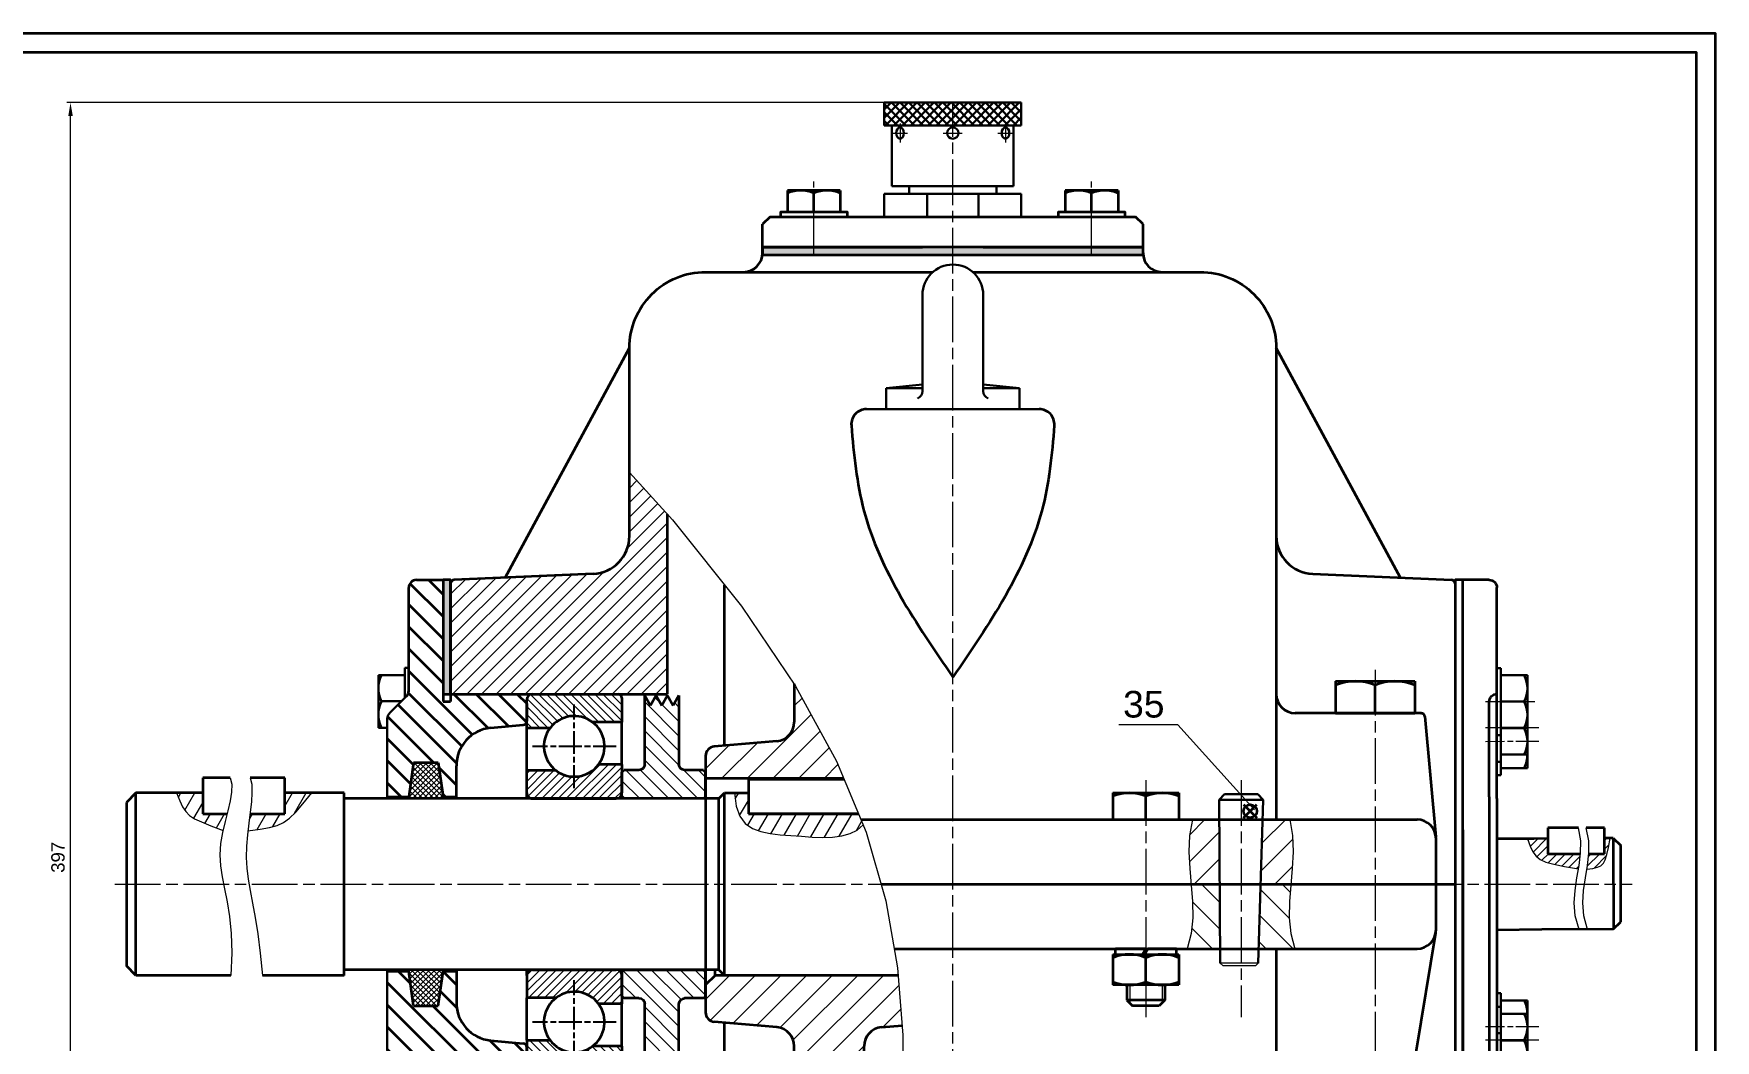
# Model space of a CAD drawing. Header units: millimetres. Extents: x 4028 to 8898, y 4975 to 5816.
# Drawn here: x 6043.8 to 6485.8, y 5551.2 to 5815.9 of the extents above; entities that cross this region are included whole.
import ezdxf

# ---------------------------------------------------------------- set-up
doc = ezdxf.new("R2010")
doc.units = ezdxf.units.MM
for name, pattern in [('ACAD_ISO04W100', [30, 24, -3, 0, -3]), ('AM_ISO08W050', [18, 12, -1.5, 3, -1.5]), ('AM_ISO08W050x2', [9, 6, -0.75, 1.5, -0.75]), ('CENTER', [50.8, 31.75, -6.35, 6.35, -6.35])]:
    doc.linetypes.add(name, pattern=pattern)
doc.layers.get('0').update_dxf_attribs({"lineweight": 35})
for name, color, linetype, lineweight in [('AM_0', 7, 'Continuous', 35), ('AM_0N', 7, 'Continuous', 35), ('AM_12', 7, 'Continuous', 35), ('AM_4', 3, 'Continuous', 13), ('AM_5', 3, 'Continuous', 13), ('AM_7', 4, 'AM_ISO08W050', 13), ('AM_7N', 4, 'AM_ISO08W050', 25), ('AM_8', 1, 'Continuous', 13), ('Dim', 2, 'Continuous', 9), ('dttam', 1, 'CENTER', 13), ('duong tam', 1, 'ACAD_ISO04W100', 13), ('net dam', 7, 'Continuous', 30)]:
    doc.layers.add(name, color=color, linetype=linetype, lineweight=lineweight)
doc.styles.get("Standard").update_dxf_attribs({"font": 'arial.ttf'})
doc.dimstyles.new('AM_ISO$0', dxfattribs={"dimtxt": 3.5, "dimasz": 3.5, "dimexe": 1, "dimexo": 1.25, "dimgap": 1.5, "dimtad": 1, "dimtoh": 1, "dimdsep": 46, "dimtxsty": 'Standard', "dimcen": 0, "dimclrd": 256, "dimclre": 256, "dimclrt": 2, "dimadec": 0, "dimazin": 2, "dimtp": 0.1, "dimtm": 0.1, "dimtfac": 0.71, "dimtmove": 1, "dimatfit": 3, "dimfxl": 1, "dimlwd": -1, "dimlwe": -1, "dimarcsym": 2})
pattern_1 = [(135, (8658.5537, 3942.3752), (-0.70710678, -0.70710678), []), (225, (8658.5537, 3942.3752), (0.70710678, -0.70710678), [])]
pattern_2 = [(45, (-2106.6298, -1590.2821), (-1.0606602, 1.0606602), [])]
pattern_3 = [(135, (-2106.6298, -1590.2821), (-1.0606602, -1.0606602), [])]
pattern_4 = [(135, (0, 0), (-1.9091883, -1.9091883), [])]
pattern_5 = [(330, (-152.7886, 4206.6538), (1.5875, 2.7496307), [])]

# ---------------------------------------------------------------- blocks, each defined once
blk = doc.blocks.new('chotdinhvi')
for p, q in [((1423.16, 2950.22), (1422.41, 2950.95)), ((1432.41, 2950.95), (1422.41, 2950.95)), ((1431.66, 2950.22), (1423.16, 2950.22)), ((1432.41, 2950.95), (1431.66, 2950.22))]:
    blk.add_line(p, q)
at = {"layer": 'net dam'}
for p, q in [((1422.08, 2993.93), (1423.52, 2995.4)), ((1422.41, 2950.95), (1422.08, 2993.93)), ((1422.08, 2993.93), (1433.72, 2993.93)), ((1432.26, 2995.4), (1423.52, 2995.4)), ((1423.52, 2995.4), (1432.26, 2995.4)), ((1433.72, 2993.93), (1432.26, 2995.4)), ((1432.41, 2950.95), (1433.72, 2993.93))]:
    blk.add_line(p, q, dxfattribs=at)
blk = doc.blocks.new('hinhchieucanhchotchiuluc')
for centre, start, end in [((2196.45, 3195.86), 90, 184.4889), ((2241.83, 3195.86), 355.5111, 90)]:
    blk.add_arc(centre, 4, start, end)
for points in [[(2192.47, 3195.55), (2193.07, 3187.92), (2195.55, 3163.78), (2209.54, 3143.37), (2219.14, 3129.36)], [(2245.81, 3195.55), (2245.22, 3187.92), (2242.73, 3163.78), (2228.74, 3143.37), (2219.14, 3129.36)]]:
    blk.add_open_spline(points, degree=3, knots=[4.271771, 4.271771, 4.271771, 4.271771, 26.971344, 76.601902, 76.601902, 76.601902, 76.601902])
at = {"layer": 'net dam'}
for p, q in [((2211.14, 3229.86), (2211.14, 3204.52)), ((2227.14, 3229.86), (2227.14, 3204.52)), ((2201.64, 3205.4), (2211.14, 3206.3)), ((2201.64, 3205.4), (2201.64, 3199.86)), ((2201.64, 3205.4), (2211.14, 3205.4)), ((2236.64, 3205.4), (2227.14, 3206.3)), ((2227.14, 3205.4), (2236.64, 3205.4)), ((2236.64, 3205.4), (2236.64, 3199.86)), ((2236.64, 3205.4), (2236.64, 3199.86)), ((2236.64, 3205.4), (2236.64, 3199.86)), ((2196.45, 3199.86), (2241.83, 3199.86))]:
    blk.add_line(p, q, dxfattribs=at)
for centre, radius, start, end in [((2219.14, 3229.86), 8, 0, 180), ((2209.14, 3204.52), 2, 292.0743, 0.7491), ((2229.14, 3204.52), 2, 179.2509, 247.9257)]:
    blk.add_arc(centre, radius, start, end, dxfattribs=at)
blk = doc.blocks.new('dffdf')
for p, q in [((-7.42, 6.93), (-7.42, -6.93)), ((-7.42, 6.93), (-1.82, 6.93)), ((-1.82, 0), (-6.74, 0)), ((-7.42, -6.93), (-1.82, -6.93))]:
    blk.add_line(p, q)
blk.add_lwpolyline([(-0.54, -8.8), (-0.54, 8.8), (-1.74, 8.8), (-1.74, -8.8)], close=True)
for centre in [(1.66, 3.46), (1.66, -3.46)]:
    blk.add_arc(centre, 9.09, 157.5879, 202.4121)
at = {"layer": 'AM_7'}
blk.add_line((9.82, 0), (-9.82, 0), dxfattribs=at)
blk = doc.blocks.new('sdfsdfs')
h = blk.add_hatch(color=1)
h.paths.add_polyline_path([(0, 7), (-50.02, 7), (-50.02, 5), (0, 5)])
h.paths.add_polyline_path([(49.98, 7), (0, 7), (0, 5), (49.98, 5)])
at = {"layer": 'net dam'}
h = blk.add_hatch(dxfattribs=at)
h.set_pattern_fill('ANSI37', color=1, scale=0.5, style=0)
h.set_pattern_definition([(45, (-18.0189, 0), (-1.12253, 1.12253), []), (135, (-18.0189, 0), (-1.12253, -1.12253), [])])
h.paths.add_polyline_path([(17.98, 39), (17.98, 45), (-0.02, 45), (-0.02, 39)])
h.paths.add_polyline_path([(-18.02, 45), (-18.02, 39), (-0.02, 39), (-0.02, 45)])
for p, q in [((-48.02, 15), (-50.02, 13)), ((-48.02, 15), (-6.24, 15)), ((-6.24, 15), (47.98, 15)), ((49.98, 13), (47.98, 15)), ((-50.02, 5), (-50.02, 13)), ((49.98, 5), (49.98, 13)), ((-50.02, 7), (-8, 7)), ((49.98, 7), (-50.02, 7)), ((-50.02, 7), (-50.02, 5)), ((-50.02, 5), (-8, 5)), ((-50.02, 5), (-50.02, 5)), ((-50.02, 5), (-8, 5)), ((-50.02, 5), (-8, 5)), ((-50.02, 5), (49.98, 5)), ((8, 7), (49.98, 7)), ((8, 5), (49.98, 5)), ((8, 5), (49.98, 5)), ((8, 5), (49.98, 5)), ((49.98, 5), (49.98, 7)), ((49.98, 5), (49.98, 5))]:
    blk.add_line(p, q)
for centre, start, end in [((-55.02, 5.45), 270, 0), ((54.98, 5.45), 180, 270)]:
    blk.add_arc(centre, 5, start, end)
at = {"layer": 'duong tam', "linetype": 'ACAD_ISO04W100'}
for p, q in [((-15.88, 37), (-11.88, 37)), ((-13.88, 39.5), (-13.88, 34.5)), ((-2.52, 37), (2.48, 37)), ((11.84, 37), (15.84, 37)), ((13.84, 39.5), (13.84, 34.5))]:
    blk.add_line(p, q, dxfattribs=at)
at = {"layer": 'net dam'}
for p, q in [((-18.02, 39), (-18.02, 45)), ((-18.02, 45), (17.98, 45)), ((-0.02, 45), (-11.42, 45)), ((17.98, 45), (17.98, 39)), ((-18.02, 39), (17.98, 39)), ((-16.02, 39), (-16.02, 23)), ((15.98, 39), (15.98, 23)), ((-16.02, 23), (15.98, 23)), ((-11.52, 23), (-11.52, 21)), ((11.48, 23), (11.48, 21)), ((-18.02, 15), (-18.02, 21)), ((17.98, 21), (-18.02, 21)), ((-6.77, 15), (-6.77, 21)), ((6.73, 15), (6.73, 21)), ((17.98, 21), (17.98, 15)), ((-6.24, 15), (-18.02, 15)), ((17.98, 15), (6.24, 15))]:
    blk.add_line(p, q, dxfattribs=at)
blk.add_circle((-0.02, 37), 1.5, dxfattribs=at)
for centre in [(-13.88, 37), (13.84, 37)]:
    blk.add_ellipse(centre, major_axis=(0, 1.5), ratio=0.666667, dxfattribs=at)
at = {"rotation": 270}
for p in [(-36.52, 14.46), (36.48, 14.46)]:
    blk.add_blockref('dffdf', p, dxfattribs=at)
blk = doc.blocks.new('olan31')
h = blk.add_hatch()
h.set_pattern_fill('ANSI31', color=1, scale=1.3, angle=180, style=0)
h.set_pattern_definition([(225, (8079.136, 7635.1395), (2.9185832, -2.9185832), [])])
h.paths.add_polyline_path([(2483.66, 2326.46), (2492.35, 2326.46), (2503.98, 2326.46), (2503.98, 2325.46), (2503.18, 2325.46), (2503.18, 2320.8), (2520.18, 2320.8), (2520.18, 2326.46), (2511.18, 2327.71), (2511.18, 2334.21), (2520.18, 2335.46), (2520.18, 2338.96), (2512.03, 2338.96, -0.385314), (2502.08, 2347.96), (2501.27, 2356.56, 0.385314), (2500.28, 2357.46), (2495.68, 2357.46), (2494.89, 2356.66), (2493.18, 2352.08), (2493.18, 2337.46), (2495.18, 2337.46), (2495.18, 2335.46), (2487, 2335.46)])
h.paths.add_polyline_path([(2463.18, 2328.46, 0.414214), (2465.18, 2326.46), (2483.66, 2326.46), (2487, 2335.46), (2463.18, 2335.46)])
h.paths.add_polyline_path([(2499.18, 2320.86, 0.061347), (2499.67, 2320.8), (2503.18, 2320.8), (2503.18, 2325.46), (2499.18, 2325.46)])
h.paths.add_polyline_path([(2495.18, 2325.46), (2503.18, 2325.46), (2503.98, 2325.46), (2503.98, 2326.46), (2495.18, 2326.46)], flags=17)
h.paths.add_polyline_path([(2498.25, 2321.39, 0.135907), (2499.18, 2320.86), (2499.18, 2325.46), (2495.18, 2325.46), (2495.18, 2324.46)], flags=17)
h.paths.add_polyline_path([(2494.18, 2325.46), (2495.18, 2325.46), (2495.18, 2326.46), (2492.35, 2326.46, -0.198912), (2493.77, 2325.87)], flags=17)
h.paths.add_polyline_path([(2495.18, 2324.46), (2495.18, 2325.46), (2494.18, 2325.46)], flags=17)
h.paths.add_polyline_path([(2566.18, 2320.8), (2586.7, 2320.8, 0.198912), (2588.11, 2321.39), (2592.6, 2325.87, -0.198912), (2594.01, 2326.46), (2621.18, 2326.46, 0.414214), (2623.18, 2328.46), (2623.18, 2335.46), (2591.18, 2335.46), (2591.18, 2337.46), (2593.18, 2337.46), (2593.18, 2354.96), (2590.68, 2357.46), (2586.09, 2357.46, 0.388616), (2585.09, 2356.55), (2584.28, 2347.96, -0.385314), (2574.33, 2338.96), (2566.18, 2338.96), (2566.18, 2335.46), (2575.18, 2334.21), (2575.18, 2327.71), (2566.18, 2326.46)])
for p, q in [((2493.18, 2354.96), (2495.68, 2357.46)), ((2495.68, 2357.46), (2500.28, 2357.46)), ((2502.08, 2347.96), (2501.27, 2356.56)), ((2584.28, 2347.96), (2585.09, 2356.56)), ((2590.68, 2357.46), (2586.09, 2357.46)), ((2593.18, 2354.96), (2590.68, 2357.46)), ((2493.18, 2337.46), (2493.18, 2354.96)), ((2593.18, 2337.46), (2593.18, 2354.96)), ((2520.68, 2338.96), (2512.03, 2338.96)), ((2565.68, 2338.96), (2574.33, 2338.96)), ((2463.18, 2328.46), (2463.18, 2335.46)), ((2463.18, 2335.46), (2495.18, 2335.46)), ((2493.18, 2337.46), (2495.18, 2337.46)), ((2495.18, 2335.46), (2495.18, 2337.46)), ((2511.18, 2334.21), (2520.18, 2335.46)), ((2511.18, 2327.71), (2511.18, 2334.21)), ((2520.18, 2335.46), (2520.68, 2335.46)), ((2566.18, 2335.46), (2565.68, 2335.46)), ((2575.18, 2334.21), (2566.18, 2335.46)), ((2575.18, 2327.71), (2575.18, 2334.21)), ((2593.18, 2337.46), (2591.18, 2337.46)), ((2591.18, 2335.46), (2591.18, 2337.46)), ((2623.18, 2335.46), (2591.18, 2335.46)), ((2623.18, 2328.46), (2623.18, 2335.46)), ((2492.35, 2326.46), (2465.18, 2326.46)), ((2511.18, 2327.71), (2520.18, 2326.46)), ((2520.18, 2326.46), (2520.68, 2326.46)), ((2566.18, 2326.46), (2565.68, 2326.46)), ((2575.18, 2327.71), (2566.18, 2326.46)), ((2594.01, 2326.46), (2621.18, 2326.46))]:
    blk.add_line(p, q)
for centre, radius, start, end in [((2500.28, 2356.46), 1, 5.7106, 90), ((2586.09, 2356.46), 1, 90, 174.2894), ((2512.03, 2348.96), 10, 185.7106, 270), ((2574.33, 2348.96), 10, 270, 354.2894), ((2465.18, 2328.46), 2, 180, 270), ((2492.35, 2324.46), 2, 45, 90), ((2594.01, 2324.46), 2, 90, 135), ((2621.18, 2328.46), 2, 270, 0)]:
    blk.add_arc(centre, radius, start, end)
at = {"layer": 'net dam'}
for p, q in [((2520.18, 2335.46), (2520.18, 2338.96)), ((2566.18, 2335.46), (2566.18, 2338.96)), ((2493.77, 2325.87), (2498.25, 2321.39)), ((2520.18, 2320.8), (2520.18, 2326.46)), ((2566.18, 2320.8), (2566.18, 2326.46)), ((2592.6, 2325.87), (2588.11, 2321.39)), ((2499.67, 2320.8), (2520.68, 2320.8)), ((2586.7, 2320.8), (2565.68, 2320.8))]:
    blk.add_line(p, q, dxfattribs=at)
for centre, start, end in [((2499.67, 2322.8), 225, 270), ((2586.7, 2322.8), 270, 315)]:
    blk.add_arc(centre, 2, start, end, dxfattribs=at)
blk = doc.blocks.new('olan3')
at = {"layer": 'AM_8'}
h = blk.add_hatch(dxfattribs=at)
h.set_pattern_fill('_U', color=256, scale=1.5, angle=45, style=0, pattern_type=0)
h.set_pattern_definition(pattern_2)
edge = h.paths.add_edge_path()
edge.add_arc((-12.75, 11.5), 1, 90, 180)
edge.add_line((-13.75, 11.5), (-13.75, -11))
edge.add_arc((-12.25, -11), 1.5, 180, 270)
edge.add_line((-12.25, -12.5), (-4.785, -12.5))
edge.add_line((-4.785, -12.5), (-4.785, -6.38))
edge.add_arc((0, 0), 7.975, 143.1301, 233.1301, ccw=False)
edge.add_line((-6.38, 4.785), (-6.38, 12.5))
edge.add_line((-6.38, 12.5), (-12.75, 12.5))
h = blk.add_hatch(dxfattribs=at)
h.set_pattern_fill('_U', color=256, scale=1.5, angle=135, style=0, pattern_type=0)
h.set_pattern_definition(pattern_3)
edge = h.paths.add_edge_path()
edge.add_line((12.25, 12.5), (4.785, 12.5))
edge.add_line((4.785, 12.5), (4.785, 6.38))
edge.add_arc((0, 0), 7.975, -36.8699, 53.1301, ccw=False)
edge.add_line((6.38, -4.785), (6.38, -12.5))
edge.add_line((6.38, -12.5), (12.25, -12.5))
edge.add_arc((12.25, -11), 1.5, 270, 360)
edge.add_line((13.75, -11), (13.75, 11))
edge.add_arc((12.25, 11), 1.5, 0, 90)
h = blk.add_hatch(dxfattribs=at)
h.set_pattern_fill('_U', color=256, scale=1.5, angle=135, style=0, pattern_type=0)
h.set_pattern_definition(pattern_3)
edge = h.paths.add_edge_path()
edge.add_line((60.25, -12.5), (66.12, -12.5))
edge.add_line((66.12, -12.5), (66.12, -4.785))
edge.add_arc((72.5, 0), 7.975, 126.8699, 216.8699, ccw=False)
edge.add_line((67.715, 6.38), (67.715, 12.5))
edge.add_line((67.715, 12.5), (60.25, 12.5))
edge.add_arc((60.25, 11), 1.5, 90, 180)
edge.add_line((58.75, 11), (58.75, -11))
edge.add_arc((60.25, -11), 1.5, 180, 270)
h = blk.add_hatch(dxfattribs=at)
h.set_pattern_fill('_U', color=256, scale=1.5, angle=45, style=0, pattern_type=0)
h.set_pattern_definition(pattern_2)
edge = h.paths.add_edge_path()
edge.add_line((77.285, -6.38), (77.285, -12.5))
edge.add_line((77.285, -12.5), (84.75, -12.5))
edge.add_arc((84.75, -11), 1.5, 270, 360)
edge.add_line((86.25, -11), (86.25, 11.5))
edge.add_arc((85.25, 11.5), 1, 0, 90)
edge.add_line((85.25, 12.5), (78.88, 12.5))
edge.add_line((78.88, 12.5), (78.88, 4.785))
edge.add_arc((72.5, 0), 7.975, -53.1301, 36.8699, ccw=False)
at = {"layer": 'AM_0N'}
for p, q in [((-13.75, -11), (-13.75, 11.5)), ((-12.75, 12.5), (-6.38, 12.5)), ((4.785, 12.5), (-6.38, 12.5)), ((-6.38, 12.5), (-6.38, 4.785)), ((4.785, 12.5), (12.25, 12.5)), ((4.785, 12.5), (4.785, 6.38)), ((13.75, 12.5), (12.25, 12.5)), ((13.75, -11), (13.75, 11)), ((60.25, 12.5), (58.75, 12.5)), ((58.75, -11), (58.75, 11)), ((60.25, 12.5), (67.715, 12.5)), ((78.88, 12.5), (67.715, 12.5)), ((67.715, 12.5), (67.715, 6.38)), ((78.88, 12.5), (85.25, 12.5)), ((78.88, 12.5), (78.88, 4.785)), ((86.25, 11.5), (86.25, -11)), ((-4.785, -6.38), (-4.785, -12.5)), ((6.38, -4.785), (6.38, -12.5)), ((66.12, -4.785), (66.12, -12.5)), ((77.285, -12.5), (77.285, -6.38)), ((-4.785, -12.5), (-12.25, -12.5)), ((6.38, -12.5), (-4.785, -12.5)), ((12.25, -12.5), (6.38, -12.5)), ((13.75, -12.5), (12.25, -12.5)), ((60.25, -12.5), (58.75, -12.5)), ((60.25, -12.5), (66.12, -12.5)), ((77.285, -12.5), (66.12, -12.5)), ((77.285, -12.5), (84.75, -12.5))]:
    blk.add_line(p, q, dxfattribs=at)
for centre, radius, start, end in [((-12.75, 11.5), 1, 90, 180), ((12.25, 11), 1.5, 0, 90), ((60.25, 11), 1.5, 90, 180), ((85.25, 11.5), 1, 0, 90), ((0, 0), 7.975, 143.1301, 233.1301), ((0, 0), 7.975, 53.1301, 143.1301), ((0, 0), 7.975, 323.1301, 53.1301), ((72.5, 0), 7.975, 126.8699, 216.8699), ((72.5, 0), 7.975, 36.8699, 126.8699), ((72.5, 0), 7.975, 306.8699, 36.8699), ((0, 0), 7.975, 233.1301, 323.1301), ((72.5, 0), 7.975, 216.8699, 306.8699), ((-12.25, -11), 1.5, 180, 270), ((12.25, -11), 1.5, 270, 0), ((60.25, -11), 1.5, 180, 270), ((84.75, -11), 1.5, 270, 0)]:
    blk.add_arc(centre, radius, start, end, dxfattribs=at)
at = {"layer": 'AM_7N', "linetype": 'AM_ISO08W050x2'}
for p, q in [((0, 10.975), (0, -10.975)), ((72.5, 10.975), (72.5, -10.975)), ((10.975, 0), (-10.975, 0)), ((83.475, 0), (61.525, 0))]:
    blk.add_line(p, q, dxfattribs=at)
blk = doc.blocks.new('bac123453et')
at = {"layer": 'AM_8'}
h = blk.add_hatch(dxfattribs=at)
h.set_pattern_fill('_U', color=256, scale=2.7, angle=135, style=0, pattern_type=0)
h.set_pattern_definition(pattern_4)
edge = h.paths.add_edge_path()
edge.add_line((1192.44, 2554.36), (1192, 2553.86))
edge.add_line((1192, 2553.86), (1188.59, 2553.85))
edge.add_line((1188.59, 2553.85), (1185.43, 2553.85))
edge.add_line((1185.43, 2553.85), (1184.94, 2554.35))
edge.add_line((1184.94, 2554.35), (1184.94, 2559.35))
edge.add_arc((1183.44, 2559.35), 1.5, 0, 90)
edge.add_line((1183.44, 2560.85), (1165.34, 2560.85))
edge.add_line((1165.34, 2560.85), (1167.94, 2562.35))
edge.add_line((1167.94, 2562.35), (1165.34, 2563.85))
edge.add_line((1165.34, 2563.85), (1167.94, 2565.35))
edge.add_line((1167.94, 2565.35), (1165.34, 2566.85))
edge.add_line((1165.34, 2566.85), (1167.94, 2568.35))
edge.add_line((1167.94, 2568.35), (1165.34, 2569.85))
edge.add_line((1165.34, 2569.85), (1183.44, 2569.85))
edge.add_arc((1183.44, 2571.35), 1.5, 270, 360)
edge.add_line((1184.94, 2571.35), (1184.94, 2575.35))
edge.add_line((1184.94, 2575.35), (1185.44, 2575.85))
edge.add_line((1185.44, 2575.85), (1188.64, 2575.85))
edge.add_line((1188.64, 2575.85), (1192.44, 2575.85))
edge.add_line((1192.44, 2575.85), (1192.44, 2554.36))
h = blk.add_hatch(dxfattribs=at)
h.set_pattern_fill('_U', color=256, scale=2.7, angle=135, style=0, pattern_type=0)
h.set_pattern_definition(pattern_4)
edge = h.paths.add_edge_path()
edge.add_line((1264.54, 2569.85), (1261.94, 2568.35))
edge.add_line((1261.94, 2568.35), (1264.54, 2566.85))
edge.add_line((1264.54, 2566.85), (1261.94, 2565.35))
edge.add_line((1261.94, 2565.35), (1264.54, 2563.85))
edge.add_line((1264.54, 2563.85), (1261.94, 2562.35))
edge.add_line((1261.94, 2562.35), (1264.54, 2560.85))
edge.add_line((1264.54, 2560.85), (1246.47, 2560.85))
edge.add_arc((1246.5, 2559.29), 1.56, 90.8951, 177.8385)
edge.add_line((1244.94, 2559.35), (1244.94, 2554.35))
edge.add_line((1244.94, 2554.35), (1244.51, 2553.85))
edge.add_line((1244.51, 2553.85), (1240.73, 2553.85))
edge.add_line((1240.73, 2553.85), (1238, 2553.85))
edge.add_line((1238, 2553.85), (1237.44, 2554.35))
edge.add_line((1237.44, 2554.35), (1237.44, 2575.35))
edge.add_line((1237.44, 2575.35), (1237.88, 2575.85))
edge.add_line((1237.88, 2575.85), (1241.15, 2575.85))
edge.add_line((1241.15, 2575.85), (1244.42, 2575.85))
edge.add_line((1244.42, 2575.85), (1244.92, 2575.35))
edge.add_line((1244.92, 2575.35), (1244.92, 2571.35))
edge.add_arc((1246.42, 2571.35), 1.5, 180, 270)
edge.add_line((1246.42, 2569.85), (1264.54, 2569.85))
for p, q in [((1185.44, 2575.85), (1184.94, 2575.35)), ((1184.94, 2571.35), (1184.94, 2575.35)), ((1191.85, 2575.86), (1185.44, 2575.85)), ((1191.85, 2575.86), (1192.35, 2575.36)), ((1192.44, 2574.84), (1192.44, 2575.36)), ((1192.44, 2554.36), (1192.44, 2574.84)), ((1237.88, 2575.85), (1237.44, 2575.35)), ((1237.44, 2575.35), (1237.88, 2575.85)), ((1237.44, 2554.35), (1237.44, 2575.35)), ((1237.44, 2575.35), (1237.44, 2554.35)), ((1244.42, 2575.85), (1237.88, 2575.85)), ((1237.88, 2575.85), (1244.42, 2575.85)), ((1244.42, 2575.85), (1244.92, 2575.35)), ((1244.42, 2575.85), (1244.92, 2575.35)), ((1244.92, 2571.35), (1244.92, 2575.35)), ((1183.44, 2569.85), (1165.34, 2569.85)), ((1165.34, 2569.85), (1167.94, 2568.35)), ((1165.34, 2566.85), (1167.94, 2568.35)), ((1264.54, 2569.85), (1246.42, 2569.85)), ((1264.54, 2569.85), (1261.94, 2568.35)), ((1264.54, 2566.85), (1261.94, 2568.35)), ((1165.34, 2566.85), (1167.94, 2565.35)), ((1165.34, 2563.85), (1167.94, 2565.35)), ((1165.34, 2563.85), (1167.94, 2562.35)), ((1264.54, 2566.85), (1261.94, 2565.35)), ((1264.54, 2563.85), (1261.94, 2565.35)), ((1264.54, 2563.85), (1261.94, 2562.35)), ((1165.34, 2560.85), (1167.94, 2562.35)), ((1165.34, 2560.85), (1183.44, 2560.85)), ((1184.94, 2554.35), (1184.94, 2559.35)), ((1244.94, 2554.35), (1244.94, 2559.35)), ((1264.54, 2560.85), (1246.47, 2560.85)), ((1264.54, 2560.85), (1261.94, 2562.35)), ((1184.94, 2554.35), (1185.44, 2553.85)), ((1192, 2553.86), (1185.44, 2553.85)), ((1192.44, 2554.36), (1192, 2553.86)), ((1238, 2553.85), (1237.44, 2554.35)), ((1244.51, 2553.85), (1238, 2553.85)), ((1244.94, 2554.35), (1244.51, 2553.85))]:
    blk.add_line(p, q)
for centre, radius, start, end in [((1183.44, 2571.35), 1.5, 270, 0), ((1246.42, 2571.35), 1.5, 180, 270), ((1183.44, 2559.35), 1.5, 0, 90), ((1246.5, 2559.29), 1.56, 90.8951, 177.8385)]:
    blk.add_arc(centre, radius, start, end)
blk = doc.blocks.new('truc3333')
at = {"layer": 'AM_4'}
h = blk.add_hatch(dxfattribs=at)
h.set_pattern_fill('ANSI31', color=1, angle=-75)
h.set_pattern_definition(pattern_5)
h.paths.add_polyline_path([(2775.9, 2004.44), (2775.9, 2011.33), (2773.84, 2010.49), (2772.24, 2009.75), (2771, 2008.94), (2770, 2007.95), (2769.12, 2006.61), (2768.25, 2004.79), (2767.26, 2002.34), (2766.05, 1999.13), (2768.4, 1998.58), (2770.4, 1998.08), (2770.4, 2004.44)])
h.paths.add_polyline_path([(2775.9, 1975.75), (2775.9, 1982.92), (2770.4, 1982.92), (2770.4, 1992.04), (2767.91, 1992.35), (2765.91, 1992.58), (2766.35, 1989.37), (2766.79, 1986.88), (2767.35, 1984.9), (2768.13, 1983.23), (2769.26, 1981.68), (2770.85, 1980.04), (2773.02, 1978.13)])
h = blk.add_hatch(dxfattribs=at)
h.set_pattern_fill('ANSI31', color=1, angle=-75)
h.set_pattern_definition(pattern_5)
h.paths.add_polyline_path([(2767.47, 1830.92), (2770.4, 1832.13), (2770.4, 1861.06), (2775.9, 1861.06), (2775.9, 1864.66), (2772.43, 1864.26), (2769.8, 1863.3), (2767.89, 1861.86), (2766.57, 1859.99), (2765.71, 1857.79), (2765.2, 1855.32), (2764.89, 1852.66), (2764.69, 1849.89), (2764.48, 1847.08), (2764.3, 1844.28), (2764.21, 1841.55), (2764.29, 1838.94), (2764.59, 1836.53), (2765.18, 1834.34), (2766.12, 1832.46)])
for p, q in [((2727.9, 2022.04), (2730.4, 2024.54)), ((2773.4, 2024.54), (2730.4, 2024.54)), ((2775.9, 2022.04), (2773.4, 2024.54)), ((2727.9, 1997.11), (2727.9, 2022.04)), ((2727.9, 2022.04), (2775.9, 2022.04)), ((2775.9, 2004.44), (2775.9, 2022.04)), ((2779.9, 2004.44), (2770.4, 2004.44)), ((2770.4, 2004.44), (2770.4, 1998.08)), ((2779.9, 2004.44), (2775.9, 2004.44)), ((2779.9, 1997.27), (2779.9, 2004.44)), ((2770.4, 1992.04), (2770.4, 1982.92)), ((2779.9, 1982.92), (2779.9, 1991.97)), ((2727.9, 1967.31), (2727.9, 1988.77)), ((2770.4, 1982.92), (2779.9, 1982.92)), ((2775.9, 1967.31), (2775.9, 1982.92)), ((2727.9, 1967.31), (2775.9, 1967.31)), ((2729.4, 1967.31), (2774.4, 1967.31)), ((2729.4, 1868.81), (2727.9, 1867.31)), ((2727.9, 1867.31), (2775.9, 1867.31)), ((2727.9, 1821.68), (2727.9, 1867.31)), ((2729.4, 1868.81), (2774.4, 1868.81)), ((2774.4, 1868.81), (2775.9, 1867.31)), ((2775.9, 1867.31), (2775.9, 1861.06)), ((2775.9, 1861.06), (2770.4, 1861.06)), ((2770.4, 1861.06), (2770.4, 1832.13))]:
    blk.add_line(p, q)
at = {"layer": 'AM_0'}
for p, q in [((2729.4, 1868.81), (2729.4, 1967.31)), ((2774.4, 1868.81), (2774.4, 1967.31))]:
    blk.add_line(p, q, dxfattribs=at)
at = {"layer": 'AM_4'}
for points in [[(2775.9, 2011.33), (2773.84, 2010.49), (2772.24, 2009.75), (2771, 2008.94), (2770, 2007.95), (2769.12, 2006.61), (2768.25, 2004.79), (2767.26, 2002.34), (2766.05, 1999.12)], [(2779.9, 1997.27), (2778.19, 1996.83), (2776.13, 1996.87), (2773.77, 1997.27), (2771.18, 1997.88), (2768.4, 1998.58), (2765.52, 1999.25), (2762.58, 1999.77), (2759.65, 1999.99), (2756.75, 1999.83), (2753.81, 1999.38), (2750.68, 1998.75), (2747.24, 1998.06), (2743.37, 1997.43), (2738.94, 1996.98), (2733.82, 1996.84), (2727.9, 1997.11)], [(2779.9, 1991.97), (2778.16, 1991.6), (2776.02, 1991.54), (2773.55, 1991.69), (2770.82, 1991.99), (2767.91, 1992.35), (2764.91, 1992.69), (2761.89, 1992.95), (2758.93, 1993.02), (2756.07, 1992.87), (2753.2, 1992.52), (2750.19, 1992.01), (2746.88, 1991.39), (2743.14, 1990.71), (2738.83, 1990.01), (2733.79, 1989.35), (2727.9, 1988.77)], [(2765.91, 1992.58), (2766.35, 1989.37), (2766.79, 1986.88), (2767.35, 1984.9), (2768.13, 1983.23), (2769.26, 1981.68), (2770.85, 1980.04), (2773.02, 1978.13), (2775.9, 1975.75)], [(2775.9, 1864.66), (2772.43, 1864.26), (2769.8, 1863.3), (2767.89, 1861.86), (2766.57, 1859.99), (2765.71, 1857.79), (2765.2, 1855.32), (2764.89, 1852.66), (2764.69, 1849.89), (2764.48, 1847.08), (2764.3, 1844.28), (2764.21, 1841.55), (2764.29, 1838.94), (2764.59, 1836.53), (2765.18, 1834.34), (2766.12, 1832.46), (2767.47, 1830.92)]]:
    blk.add_lwpolyline(points, dxfattribs=at)
blk = doc.blocks.new('capnhanh123')
at = {"lineweight": 13}
h = blk.add_hatch(dxfattribs=at)
h.set_pattern_fill('ANSI31', color=1, scale=1.5, angle=90)
h.set_pattern_definition([(135, (-3942.375, 8658.554), (-3.367596, -3.367596), [])])
h.paths.add_polyline_path([(1612.22, 2391.89), (1612.7, 2386.45), (1625.87, 2387.5), (1625.87, 2435.62), (1623.37, 2438.12), (1613.87, 2438.12), (1612.22, 2419.35, -0.388879), (1607.24, 2414.79), (1581.52, 2414.79), (1581.52, 2396.46), (1607.24, 2396.46, -0.388879)])
edge = h.paths.add_edge_path()
edge.add_arc((1683.58, 2435.62), 2.5, 5, 90)
edge.add_line((1683.58, 2438.12), (1679.38, 2438.12))
edge.add_line((1679.38, 2438.12), (1679.37, 2438.12))
edge.add_line((1679.37, 2438.12), (1677.67, 2438.12))
edge.add_line((1677.67, 2438.12), (1677.67, 2401.8))
edge.add_line((1677.67, 2401.8), (1682.23, 2403.7))
edge.add_line((1682.23, 2403.7), (1701.93, 2414.46))
edge.add_line((1701.93, 2414.46), (1702.41, 2414.79))
edge.add_line((1702.41, 2414.79), (1692.49, 2414.79))
edge.add_arc((1692.49, 2419.79), 5, -175, -90, ccw=False)
edge.add_line((1687.51, 2419.35), (1686.07, 2435.84))
for p, q in [((1612.22, 2419.35), (1613.67, 2435.84)), ((1683.58, 2438.12), (1616.16, 2438.12)), ((1625.87, 2435.62), (1623.37, 2438.12)), ((1625.87, 2435.62), (1627.37, 2435.62)), ((1625.87, 2387.5), (1625.87, 2435.62)), ((1677.67, 2401.8), (1677.67, 2438.12)), ((1687.51, 2419.35), (1686.07, 2435.84)), ((1513.87, 2430.12), (1563.09, 2430.12)), ((1668.37, 2397.94), (1668.37, 2426.87)), ((1677.37, 2426.87), (1668.37, 2426.87)), ((1677.37, 2401.68), (1677.37, 2426.87)), ((1563.43, 2414.79), (1607.24, 2414.79)), ((1581.52, 2396.46), (1581.52, 2414.79)), ((1702.52, 2414.79), (1692.49, 2414.79)), ((1564.15, 2396.46), (1607.24, 2396.46)), ((1612.22, 2391.89), (1612.7, 2386.45))]:
    blk.add_line(p, q)
for points in [[(1513.87, 2399.65), (1513.87, 2430.12), (1516.87, 2433.12), (1613.43, 2433.12)], [(1686.3, 2433.12), (1728.54, 2433.12)]]:
    blk.add_lwpolyline(points)
for centre, radius, start, end in [((1616.16, 2435.62), 2.5, 90, 175), ((1683.58, 2435.62), 2.5, 5, 90), ((1607.24, 2419.79), 5, 270, 355), ((1692.49, 2419.79), 5, 185, 270), ((1607.24, 2391.46), 5, 5, 90)]:
    blk.add_arc(centre, radius, start, end)
at = {"layer": 'AM_4'}
for p, q in [((1544.76, 2430.12), (1539.25, 2392.73)), ((1546.28, 2430.12), (1540.74, 2392.45)), ((1547.98, 2430.12), (1542.3, 2392.15))]:
    blk.add_line(p, q, dxfattribs=at)
blk.add_lwpolyline([(1563.38, 2388.59), (1563.92, 2391.5), (1564.28, 2399.12), (1564.01, 2406.92), (1563.45, 2414.56), (1562.94, 2421.69), (1562.83, 2427.99), (1563.45, 2433.12)], dxfattribs=at)
at = {"layer": 'AM_7'}
for p, q in [((1516.87, 2398.65), (1516.87, 2433.12)), ((1571.52, 2396.46), (1571.52, 2414.79))]:
    blk.add_line(p, q, dxfattribs=at)
blk = doc.blocks.new('olan312')
for p, q in [((2463.18, 2328.46), (2463.18, 2335.46)), ((2463.18, 2335.46), (2623.18, 2335.46)), ((2623.18, 2328.46), (2623.18, 2335.46)), ((2520.68, 2326.46), (2465.18, 2326.46)), ((2520.18, 2328.46), (2495.18, 2328.46)), ((2520.18, 2328.46), (2591.18, 2328.46)), ((2520.68, 2326.46), (2621.18, 2326.46))]:
    blk.add_line(p, q)
blk.add_lwpolyline([(2623.18, 2337.46), (2623.18, 2335.46), (2463.18, 2335.45), (2463.18, 2337.45)], close=True)
for centre, start, end in [((2465.18, 2328.46), 180, 270), ((2495.18, 2326.46), 90, 180), ((2591.18, 2326.46), 0, 90), ((2621.18, 2328.46), 270, 0)]:
    blk.add_arc(centre, 2, start, end)
blk = doc.blocks.new('truc1122141')
at = {"layer": 'AM_4'}
h = blk.add_hatch(dxfattribs=at)
h.set_pattern_fill('ANSI31', color=1, scale=0.5, angle=-90)
h.set_pattern_definition([(315, (-650.388, 4772.4662), (1.122532, 1.122532), [])])
h.paths.add_polyline_path([(2262.29, 2208.13), (2262.29, 2216.7), (2266.29, 2216.7), (2266.26, 2220.44), (2266.26, 2222.1), (2264.28, 2221.35), (2262.77, 2220.64), (2261.64, 2219.83), (2260.78, 2218.75), (2260.12, 2217.26), (2259.54, 2215.18), (2258.98, 2212.37), (2258.31, 2208.67), (2259.18, 2208.52)])
h.paths.add_polyline_path([(2262.08, 2201.23), (2263.95, 2200.83), (2266.42, 2200.37), (2266.41, 2201.88), (2262.29, 2201.88), (2262.29, 2205.98), (2259.18, 2206.33), (2258.2, 2206.5), (2258.46, 2204.92), (2258.74, 2203.71), (2259.15, 2202.81), (2259.78, 2202.15), (2260.72, 2201.64)])
for p, q in [((2266.29, 2216.7), (2262.29, 2216.7)), ((2262.29, 2216.7), (2262.29, 2208.13)), ((2269.09, 2216.73), (2266.29, 2216.7)), ((2269.09, 2208.67), (2269.09, 2216.73)), ((2262.29, 2205.98), (2262.29, 2201.88)), ((2269.09, 2201.88), (2269.09, 2206.63)), ((2262.29, 2201.88), (2269.09, 2201.88)), ((2242.43, 2199.58), (2244.43, 2197.58)), ((2266.43, 2199.58), (2242.43, 2199.52)), ((2244.43, 2197.58), (2264.43, 2197.58)), ((2266.43, 2199.58), (2264.43, 2197.58))]:
    blk.add_line(p, q)
at = {"layer": 'AM_0'}
for p, q in [((2242.38, 2218.3), (2242.24, 2230.12)), ((2266.26, 2220.44), (2266.24, 2230.12)), ((2266.29, 2216.7), (2266.26, 2220.44)), ((2242.43, 2199.58), (2242.38, 2218.3)), ((2266.43, 2199.58), (2266.41, 2201.88))]:
    blk.add_line(p, q, dxfattribs=at)
at = {"layer": 'AM_4'}
for points in [[(2266.26, 2222.1), (2264.28, 2221.35), (2262.77, 2220.64), (2261.64, 2219.83), (2260.78, 2218.75), (2260.12, 2217.26), (2259.54, 2215.18), (2258.98, 2212.37), (2258.31, 2208.67)], [(2242.41, 2208.54), (2245.94, 2209.54), (2249.35, 2209.81), (2252.67, 2209.59), (2255.94, 2209.08), (2259.18, 2208.52), (2262.43, 2208.11), (2265.72, 2208.08), (2269.09, 2208.65)], [(2242.41, 2206.3), (2245.94, 2207.3), (2249.35, 2207.58), (2252.67, 2207.36), (2255.94, 2206.87), (2259.18, 2206.33), (2262.43, 2205.96), (2265.72, 2205.99), (2269.09, 2206.63)], [(2258.2, 2206.5), (2258.46, 2204.92), (2258.74, 2203.71), (2259.15, 2202.81), (2259.78, 2202.15), (2260.72, 2201.64), (2262.08, 2201.23), (2263.95, 2200.83), (2266.42, 2200.37)]]:
    blk.add_lwpolyline(points, dxfattribs=at)
blk = doc.blocks.new('égfsgsfgsd')
for p, q in [((2441.43, 2928.68), (2458.75, 2928.68)), ((2441.43, 2928.68), (2441.43, 2921.68)), ((2450.09, 2921.68), (2450.09, 2927.83)), ((2458.75, 2928.68), (2458.75, 2921.68)), ((2441.43, 2921.68), (2458.75, 2921.68)), ((2442.09, 2886.18), (2442.09, 2887.68)), ((2450.09, 2887.68), (2442.09, 2887.68)), ((2449.19, 2886.18), (2450.09, 2887.68)), ((2449.69, 2886.18), (2450.58, 2887.68)), ((2458.09, 2887.68), (2450.58, 2887.68)), ((2458.09, 2886.18), (2458.09, 2887.68)), ((2441.43, 2886.18), (2441.43, 2878.18)), ((2441.43, 2886.18), (2458.75, 2886.18)), ((2442.09, 2886.18), (2449.19, 2886.18)), ((2449.69, 2886.18), (2458.09, 2886.18)), ((2450.09, 2879.04), (2450.09, 2885.35)), ((2458.75, 2886.18), (2458.75, 2878.18)), ((2458.75, 2878.18), (2441.43, 2878.18)), ((2445.09, 2878.18), (2445.09, 2874.18)), ((2455.09, 2878.18), (2455.09, 2874.18)), ((2455.09, 2874.18), (2445.09, 2874.18)), ((2445.09, 2874.18), (2446.59, 2872.68)), ((2455.09, 2874.18), (2453.59, 2872.68)), ((2453.59, 2872.68), (2446.59, 2872.68))]:
    blk.add_line(p, q)
for centre, start, end in [((2445.76, 2917.33), 67.5879, 112.4121), ((2454.42, 2917.33), 67.5879, 112.4121), ((2445.76, 2874.85), 67.5879, 112.4121), ((2454.42, 2874.85), 67.5879, 112.4121), ((2445.76, 2889.54), 247.5879, 292.4121), ((2454.42, 2889.54), 247.5879, 292.4121)]:
    blk.add_arc(centre, 11.36, start, end)
at = {"layer": 'dttam'}
for p, q in [((2445.84, 2878.18), (2445.84, 2873.43)), ((2454.34, 2878.18), (2454.34, 2873.43))]:
    blk.add_line(p, q, dxfattribs=at)
blk = doc.blocks.new('*S105')
at = {"layer": 'AM_12', "color": 4}
for p, q in [((1473.5, 2922.13), (1477, 2925.63)), ((1473.5, 2925.63), (1477, 2922.13))]:
    blk.add_line(p, q, dxfattribs=at)
blk.add_circle((1475.25, 2923.88), 1.75, dxfattribs=at)
blk = doc.blocks.new('*S130')
at = {"layer": 'AM_5'}
for q in [(1440.76, 2946.57), (1474.01, 2926.84)]:
    blk.add_line((1456.24, 2946.57), q, dxfattribs=at)
at = {"layer": 'AM_5', "linetype": 'Continuous'}
blk.add_line((1474.01, 2926.84), (1476.35, 2924.24), dxfattribs=at)
at = {"layer": 'AM_5', "color": 30, "insert": (1447.28, 2948.41), "char_height": 7, "attachment_point": 8}
blk.add_mtext('35', dxfattribs=at)
blk = doc.blocks.new('*D148')
at = {"layer": 'Defpoints', "color": 0, "transparency": 16777216}
for p in [(6053.52, 5797.79), (6285.41, 5797.79), (6149.43, 5400.83)]:
    blk.add_point(p, dxfattribs=at)
at = {"layer": 'Dim', "linetype": 'ByBlock', "transparency": 16777216}
for p, q in [((6284.16, 5797.79), (6052.52, 5797.79)), ((6053.52, 5404.33), (6053.52, 5794.29)), ((6148.18, 5400.83), (6052.52, 5400.83))]:
    blk.add_line(p, q, dxfattribs=at)
at = {"layer": 'Dim', "transparency": 16777216}
for points in [[(6052.94, 5794.29), (6054.11, 5794.29), (6053.52, 5797.79)], [(6052.94, 5404.33), (6054.11, 5404.33), (6053.52, 5400.83)]]:
    blk.add_solid(points, dxfattribs=at)
at = {"layer": 'Dim', "color": 2, "transparency": 16777216, "insert": (6050.24, 5599.31), "char_height": 3.5, "attachment_point": 5, "rotation": 90}
blk.add_mtext('397', dxfattribs=at)
blk = doc.blocks.new('gsfsdg')
for p, q in [((2772.43, 2929), (2786.28, 2929)), ((2772.43, 2929), (2772.43, 2922)), ((2779.35, 2922), (2779.35, 2928.14)), ((2786.28, 2929), (2786.28, 2922)), ((2770.55, 2921), (2770.55, 2922)), ((2770.55, 2922), (2772.43, 2922)), ((2772.43, 2922), (2786.28, 2922)), ((2786.28, 2922), (2788.15, 2922)), ((2788.15, 2922), (2788.15, 2921)), ((2788.15, 2921), (2770.55, 2921))]:
    blk.add_line(p, q)
for centre, start, end in [((2775.89, 2921.58), 62.1818, 117.8182), ((2782.82, 2921.58), 62.1817, 117.8183)]:
    blk.add_arc(centre, 7.42, start, end)
blk = doc.blocks.new('gsfsdgfwf')
for p, q in [((2772.43, 2929), (2786.28, 2929)), ((2772.43, 2929), (2772.43, 2922)), ((2779.35, 2922.92), (2779.35, 2928.14)), ((2786.28, 2929), (2786.28, 2926.66)), ((2770.55, 2921), (2770.55, 2922)), ((2770.55, 2922), (2772.43, 2922)), ((2772.43, 2922), (2778.44, 2922)), ((2776.61, 2921), (2770.55, 2921))]:
    blk.add_line(p, q)
for centre, start, end in [((2775.89, 2921.58), 62.1818, 117.8182), ((2782.82, 2921.58), 62.1817, 117.8183)]:
    blk.add_arc(centre, 7.42, start, end)
blk = doc.blocks.new('gsfsdgrqrqtrr')
for p, q in [((2786.35, 2929), (2779.35, 2929)), ((2779.35, 2922), (2779.35, 2928.14)), ((2786.28, 2929), (2786.28, 2922)), ((2786.28, 2922), (2788.15, 2922)), ((2788.15, 2922), (2788.15, 2921))]:
    blk.add_line(p, q)
blk.add_arc((2782.82, 2921.58), 7.42, 62.1817, 117.8183)
blk = doc.blocks.new('gsfsdgsgsg')
for p, q in [((2782.75, 2929), (2786.28, 2929)), ((2786.28, 2929), (2786.28, 2922)), ((2782.75, 2922), (2775.82, 2922)), ((2782.75, 2922), (2786.28, 2922)), ((2786.28, 2922), (2788.15, 2922)), ((2788.15, 2922), (2788.15, 2921)), ((2788.15, 2921), (2784.62, 2921))]:
    blk.add_line(p, q)
blk.add_arc((2782.82, 2921.58), 7.42, 62.1817, 90.5514)

msp = doc.modelspace()

# ---------------------------------------------------------------- hatches: boundary and pattern name
msp.add_hatch(color=1).paths.add_polyline_path([(6151.431, 5672.242), (6151.431, 5642.242), (6153.431, 5642.242), (6153.431, 5672.242)])
at = {"layer": 'AM_8'}
h = msp.add_hatch(dxfattribs=at)
h.set_pattern_fill('_U', color=256, scale=2.7, angle=45, style=0, pattern_type=0)
h.set_pattern_definition([(45, (0, 0), (-1.9091883, 1.9091883), [])])
h.paths.add_polyline_path([(6210.431, 5689.525), (6200.431, 5700.54), (6200.431, 5683.826, -0.401811), (6190.856, 5673.835), (6154.391, 5672.283, 0.401811), (6153.433, 5671.284), (6153.431, 5642.242), (6170.931, 5642.242), (6200.431, 5642.242), (6210.431, 5642.242)])
h.paths.add_polyline_path([(6165.431, 5424.832), (6158.431, 5424.832), (6158.431, 5427.832), (6149.654, 5427.832), (6149.431, 5422.832), (6149.431, 5401.242), (6165.431, 5401.242)])
edge = h.paths.add_edge_path()
edge.add_line((6188.431, 5424.832), (6181.431, 5424.832))
edge.add_line((6181.431, 5424.832), (6181.431, 5401.242))
edge.add_line((6181.431, 5401.242), (6223.431, 5401.242))
edge.add_line((6223.431, 5401.242), (6223.431, 5406.672))
edge.add_line((6223.431, 5406.672), (6236.526, 5406.672))
edge.add_line((6236.526, 5406.672), (6239.916, 5410.832))
edge.add_line((6239.916, 5410.832), (6244.828, 5420.832))
edge.add_line((6244.828, 5420.832), (6220.431, 5420.832))
edge.add_arc((6220.431, 5430.832), 10, 180, 270, ccw=False)
edge.add_line((6210.431, 5430.832), (6210.431, 5542.242))
edge.add_line((6210.431, 5542.242), (6200.431, 5542.242))
edge.add_line((6200.431, 5542.242), (6153.431, 5542.242))
edge.add_line((6153.431, 5542.242), (6153.431, 5513.18))
edge.add_arc((6154.431, 5513.18), 1, 180, 266.34778)
edge.add_line((6154.367, 5512.182), (6191.068, 5509.84))
edge.add_arc((6190.431, 5499.86), 10, 0, 86.34778, ccw=False)
edge.add_line((6200.431, 5499.86), (6200.431, 5427.832))
edge.add_line((6200.431, 5427.832), (6188.431, 5427.832))
edge.add_line((6188.431, 5427.832), (6188.431, 5424.832))
h = msp.add_hatch(dxfattribs=at)
h.set_pattern_fill('_U', color=256, angle=135, style=0, double=1, pattern_type=0)
h.set_pattern_definition(pattern_1)
h.paths.add_polyline_path([(6142.431, 5614.742), (6151.431, 5614.742), (6151.431, 5615.242), (6150.181, 5624.242), (6143.681, 5624.242), (6142.431, 5615.242)])
h = msp.add_hatch(dxfattribs=at)
h.set_pattern_fill('_U', color=256, scale=5, angle=45, style=0, pattern_type=0)
h.set_pattern_definition([(45, (0, 0), (-3.535534, 3.535534), [])])
h.paths.add_polyline_path([(6374.865, 5600.705), (6374.706, 5605.013), (6373.962, 5609.242), (6366.873, 5609.242), (6366.353, 5592.242), (6374.292, 5592.242), (6374.651, 5596.357)])
h.paths.add_polyline_path([(6355.43, 5609.242), (6348.385, 5609.242), (6347.641, 5605.013), (6347.481, 5600.705), (6347.696, 5596.357), (6348.055, 5592.242), (6355.559, 5592.242)])
h = msp.add_hatch(dxfattribs=at)
h.set_pattern_fill('_U', color=256, scale=5, angle=135, style=0, pattern_type=0)
h.set_pattern_definition([(135, (0, 0), (-3.535534, -3.535534), [])])
h.paths.add_polyline_path([(6373.936, 5587.677), (6374.271, 5592.002), (6374.292, 5592.242), (6366.353, 5592.242), (6365.833, 5575.242), (6375.293, 5575.242), (6374.237, 5579.261), (6373.855, 5583.418)])
h.paths.add_polyline_path([(6355.559, 5592.242), (6348.055, 5592.242), (6348.076, 5592.002), (6348.411, 5587.677), (6348.492, 5583.418), (6348.109, 5579.261), (6347.053, 5575.242), (6355.689, 5575.242)])
h = msp.add_hatch(dxfattribs=at)
h.set_pattern_fill('_U', color=256, angle=135, style=0, double=1, pattern_type=0)
h.set_pattern_definition(pattern_1)
h.paths.add_polyline_path([(6150.181, 5560.242), (6151.431, 5569.242), (6151.431, 5569.742), (6142.431, 5569.742), (6142.431, 5569.242), (6143.681, 5560.242)])

# ---------------------------------------------------------------- linework, layer by layer
for p, q in [((6167.798, 5672.853), (6200.431, 5733.296)), ((6403.064, 5672.853), (6370.431, 5733.296)), ((6153.433, 5672.284), (6153.431, 5642.242)), ((6190.856, 5673.835), (6154.391, 5672.283)), ((6380.006, 5673.835), (6416.471, 5672.283)), ((6417.428, 5671.284), (6417.428, 5513.2)), ((6386.039, 5645.642), (6406.823, 5645.642)), ((6386.039, 5645.642), (6386.039, 5637.242)), ((6396.431, 5637.242), (6396.431, 5644.613)), ((6406.823, 5645.642), (6406.823, 5637.242)), ((6153.431, 5642.242), (6200.431, 5642.242)), ((6200.431, 5642.242), (6210.431, 5642.242)), ((6408.518, 5637.242), (6375.431, 5637.242)), ((6386.039, 5637.242), (6406.823, 5637.242)), ((6408.431, 5637.242), (6408.518, 5637.242)), ((6409.514, 5636.333), (6412.41, 5604.698)), ((6261.233, 5609.242), (6407.431, 5609.242)), ((6412.431, 5580.242), (6412.431, 5604.242)), ((6266.56, 5592.242), (6417.431, 5592.242)), ((6407.17, 5548.079), (6412.364, 5579.425)), ((6270.021, 5575.242), (6407.431, 5575.242))]:
    msp.add_line(p, q)
for points in [[(5296.848, 4974.94), (6485.848, 4974.94), (6485.848, 5815.94), (5296.848, 5815.94)], [(5316.848, 4979.94), (6480.848, 4979.94), (6480.848, 5810.94), (5316.848, 5810.94)], [(6153.431, 5642.242), (6153.431, 5672.242), (6151.431, 5672.242), (6151.431, 5642.242)]]:
    msp.add_lwpolyline(points, close=True)
for points in [[(6200.431, 5683.826), (6200.431, 5733.242, -0.4142136), (6220.431, 5753.242), (6280.191, 5753.242)], [(6290.67, 5753.242), (6350.431, 5753.242, -0.4142136), (6370.431, 5733.242), (6370.431, 5609.242)]]:
    msp.add_lwpolyline(points, format="xyb")
for points in [[(6210.431, 5642.242), (6210.431, 5689.525)], [(6370.431, 5575.242), (6370.431, 5427.832)]]:
    msp.add_lwpolyline(points)
for centre, radius, start, end in [((6190.431, 5683.826), 10, 272.43679, 0), ((6380.431, 5683.826), 10, 180, 267.56321), ((6154.433, 5671.284), 1, 92.43679, 179.99512), ((6416.428, 5671.284), 1, 0.00488, 87.56321), ((6391.235, 5632.013), 13.629, 67.58788, 112.41212), ((6401.627, 5632.013), 13.629, 67.58788, 112.41212), ((6375.431, 5642.242), 5, 180, 270), ((6408.518, 5636.242), 1, 5.23001, 90), ((6407.431, 5604.242), 5, 0, 90), ((6407.431, 5580.242), 5, 270, 0)]:
    msp.add_arc(centre, radius, start, end)
at = {"layer": 'AM_4'}
for points in [[(6200.431, 5700.54), (6211.776, 5688.043), (6229.878, 5665.337), (6244.089, 5644.304), (6254.854, 5624.608), (6262.615, 5605.914), (6267.816, 5587.889), (6270.901, 5570.196), (6272.312, 5552.501), (6272.422, 5534.548), (6271.316, 5516.393), (6269.007, 5498.173), (6265.511, 5480.023), (6260.839, 5462.078), (6255.007, 5444.474), (6248.028, 5427.347), (6239.916, 5410.832)], [(6348.385, 5609.242), (6347.641, 5605.013), (6347.481, 5600.705), (6347.696, 5596.357), (6348.076, 5592.002), (6348.411, 5587.677), (6348.492, 5583.418), (6348.109, 5579.261), (6347.053, 5575.242)], [(6373.962, 5609.242), (6374.706, 5605.013), (6374.865, 5600.705), (6374.651, 5596.357), (6374.271, 5592.002), (6373.936, 5587.677), (6373.855, 5583.418), (6374.237, 5579.261), (6375.293, 5575.242)]]:
    msp.add_lwpolyline(points, dxfattribs=at)
at = {"layer": 'AM_7'}
for p, q in [((6285.431, 5410.832), (6285.412, 5797.792)), ((6396.431, 5648.642), (6396.431, 5526.242)), ((6336.173, 5619.557), (6336.173, 5557.242)), ((6361.173, 5619.557), (6361.173, 5557.242)), ((6065.204, 5592.242), (6463.97, 5592.242))]:
    msp.add_line(p, q, dxfattribs=at)
at = {"layer": 'AM_7', "linetype": 'AM_ISO08W050x2'}
for p, q in [((6425.43, 5640.246), (6438.43, 5640.246)), ((6439.429, 5633.318), (6425.43, 5633.318)), ((6439.429, 5629.768), (6425.43, 5629.705)), ((6439.429, 5554.694), (6425.432, 5554.694)), ((6439.429, 5551.23), (6425.432, 5551.23))]:
    msp.add_line(p, q, dxfattribs=at)

# ---------------------------------------------------------------- block references
for name, p in [('sdfsdfs', (6285.431, 5752.792)), ('hinhchieucanhchotchiuluc', (4066.29, 2517.333)), ('égfsgsfgsd', (3886.087, 2687.558))]:
    msp.add_blockref(name, p)
for name, p, rotation in [('olan31', (3815.973, 8135.424), 270.0000000000004), ('capnhanh123', (8658.554, 3942.375), 90), ('truc3333', (8092.741, 2840.347), 90), ('truc1122141', (8658.554, 3337.946), 90)]:
    msp.add_blockref(name, p, dxfattribs=dict(rotation=rotation))
at = {"xscale": -1}
for name, p, rotation in [('olan312', (8754.818, 8135.493), 90.00160627958766), ('bac123453et', (8774.282, 6807.182), 90.0000000000008)]:
    msp.add_blockref(name, p, dxfattribs=dict(at, rotation=rotation))
at = {"layer": 'AM_12'}
msp.add_blockref('*S105', (4888.338, 2687.558), dxfattribs=at)
at = {"layer": 'AM_5'}
msp.add_blockref('*S130', (4888.338, 2687.558), dxfattribs=at)
at = {"layer": 'AM_7'}
msp.add_blockref('chotdinhvi', (4933.308, 2620.506), dxfattribs=at)
at = {"layer": 'AM_8', "rotation": 270.0000000000004}
msp.add_blockref('olan3', (6185.931, 5628.492), dxfattribs=at)
at = {"layer": 'net dam', "xscale": -1}
for name, p, rotation in [('gsfsdgfwf', (9063.434, 8419.68), 90.00000000000152), ('gsfsdgsgsg', (3507.427, 2775.411), 270.0000000000015), ('gsfsdgrqrqtrr', (3507.427, 2771.875), 270.0000000000015), ('gsfsdg', (3507.427, 2764.883), 270.0000000000015)]:
    msp.add_blockref(name, p, dxfattribs=dict(at, rotation=rotation))
at = {"layer": 'net dam', "rotation": 269.9999999999985}
for name, p in [('gsfsdg', (3507.427, 8419.601)), ('gsfsdgrqrqtrr', (3507.427, 8412.609)), ('gsfsdgsgsg', (3507.427, 8409.073))]:
    msp.add_blockref(name, p, dxfattribs=at)

# ---------------------------------------------------------------- dimensions: what is measured, and where the dimension line sits
at = {"layer": 'Dim'}
dim = msp.add_linear_dim(base=(6053.524, 5797.792), p1=(6149.431, 5400.832), p2=(6285.412, 5797.792), angle=90, text='397', dimstyle='AM_ISO$0', dxfattribs=at)
dim.commit()
dim.dimension.update_dxf_attribs({"geometry": '*D148', "text_midpoint": (6050.236, 5599.312)})

doc.saveas('drawing.dxf')
